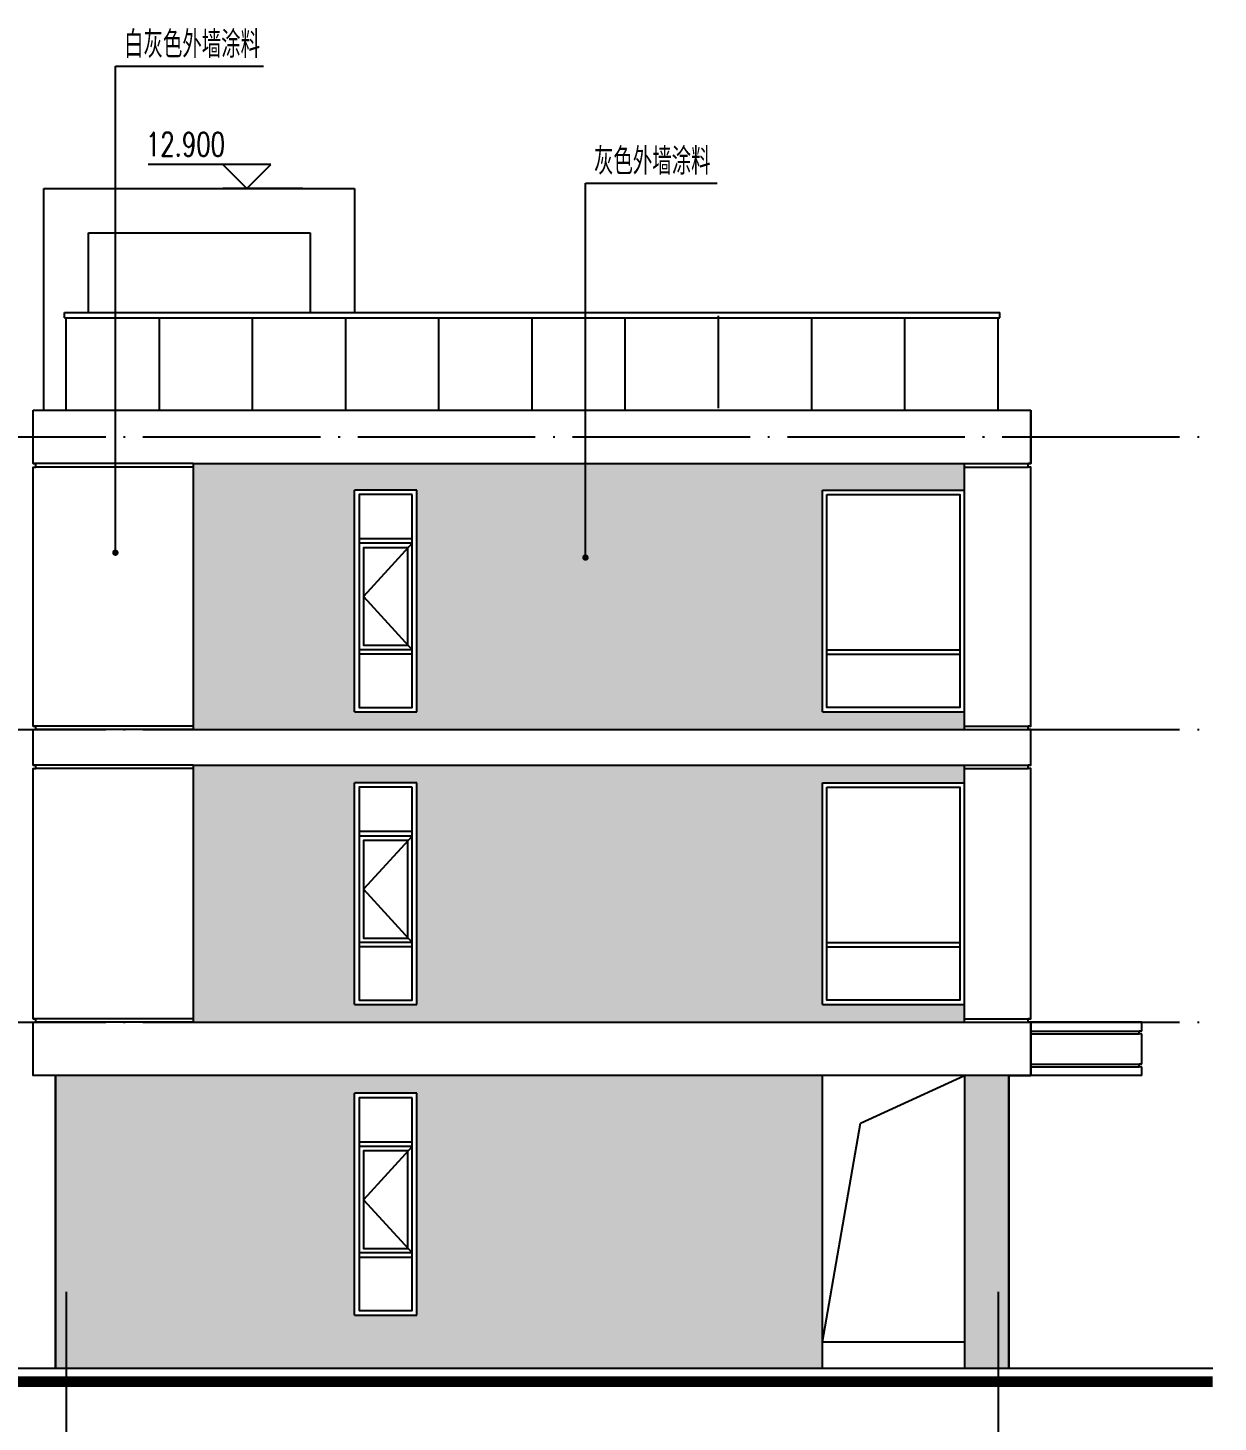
# Model space of a CAD drawing. Extents: x 79570 to 678837, y -1139230 to -612789.
# Drawn here: x 579820 to 593230, y -861013 to -845295 of the extents above; entities that cross this region are included whole.
import ezdxf

# ---------------------------------------------------------------- set-up
doc = ezdxf.new("R2010")
doc.units = 0
doc.header["$LTSCALE"] = 1000
doc.header["$MEASUREMENT"] = 0
doc.linetypes.add('DOTE', pattern=[2.42, 2, -0.2, 0.02, -0.2])
for name, color, linetype in [('5', 5, 'Continuous'), ('A-注-尺寸标注.....ANNO-DIMS', 90, 'Continuous'), ('A-立-填充(灰).....ELEV-PATT-SC45', 252, 'Continuous'), ('A-立-线.25........ELEV-L.25', 141, 'Continuous'), ('A-立-轮廓线.35....ELEV-OUTL.35', 31, 'Continuous'), ('A-立-门窗.........ELEV-DOWD', 146, 'Continuous'), ('A-通-轴线..........COMM-GRID', 27, 'DOTE'), ('DIM_ELEV', 3, 'Continuous'), ('DIM_LEAD', 3, 'Continuous'), ('PUB_TEXT', 7, 'Continuous')]:
    doc.layers.add(name, color=color, linetype=linetype)
doc.styles.add('_TCH_DIM', font='SIMPLEX', dxfattribs={"bigfont": 'GBCBIG'})

msp = doc.modelspace()

# ---------------------------------------------------------------- hatches: boundary and pattern name
at = {"layer": 'A-立-填充(灰).....ELEV-PATT-SC45'}
h = msp.add_hatch(color=251, dxfattribs=at)
h.dxf.hatch_style = 1
h.paths.add_polyline_path([(588771, -850505.8), (590371, -850505.8), (590371, -850205.8), (586101.8, -850205.8), (586101.8, -851248.5, -1), (586101.8, -851284.5, -1), (586101.8, -851248.5), (586101.8, -850205.8), (581681, -850205.8), (581681, -853205.8), (590371, -853205.8), (590371, -853005.8), (588771, -853005.8)])
h.paths.add_polyline_path([(584201, -853005.8), (583501, -853005.8), (583501, -850505.8), (584201, -850505.8)], flags=16)
h.paths.add_polyline_path([(584151, -852955.8), (583551, -852955.8), (583551, -850555.8), (584151, -850555.8)], flags=0)
h.paths.add_polyline_path([(584105.2, -852255.8), (583601, -852255.8), (583601, -851155.8), (584105.1, -851155.8), (584101, -851160.3), (584101, -852251.2)], flags=0)
h.paths.add_polyline_path([(588771, -853805.8), (590371, -853805.8), (590371, -853605.8), (581681, -853605.8), (581681, -856505.8), (590371, -856505.8), (590371, -856305.8), (588771, -856305.8)])
h.paths.add_polyline_path([(584201, -856305.8), (583501, -856305.8), (583501, -853805.8), (584201, -853805.8)], flags=16)
h.paths.add_polyline_path([(584151, -856255.8), (583551, -856255.8), (583551, -853855.8), (584151, -853855.8)], flags=0)
h.paths.add_polyline_path([(584105.1, -855555.8), (583601, -855555.8), (583601, -854455.8), (584105.1, -854455.8), (584101, -854460.4), (584101, -855551.3)], flags=0)
h = msp.add_hatch(color=251, dxfattribs=at)
h.dxf.hatch_style = 1
h.paths.add_polyline_path([(588771, -857105.8), (580131, -857105.8), (580131, -860405.8), (588771, -860405.8)])
h.paths.add_polyline_path([(584201, -859805.8), (583501, -859805.8), (583501, -857305.8), (584201, -857305.8)], flags=16)
h.paths.add_polyline_path([(584151, -859755.8), (583551, -859755.8), (583551, -857355.8), (584151, -857355.8)], flags=0)
h.paths.add_polyline_path([(584105.1, -859055.8), (583601, -859055.8), (583601, -857955.8), (584105.1, -857955.8), (584101, -857960.4), (584101, -859051.3)], flags=0)
h.paths.add_polyline_path([(590871, -857105.8), (590371, -857105.8), (590371, -860405.8), (590871, -860405.8)])

# ---------------------------------------------------------------- linework, layer by layer
at = {"layer": '5', "color": 252, "linetype": 'Continuous'}
for p, q in [((580001, -849605.8), (580001, -847105.8)), ((580001, -847105.8), (583501, -847105.8)), ((583501, -847105.8), (583501, -848505.8)), ((580501, -847605.8), (583001, -847605.8)), ((580501, -848505.8), (580501, -847605.8)), ((583001, -847605.8), (583001, -848505.8))]:
    msp.add_line(p, q, dxfattribs=at)
at = {"layer": '5'}
for p, q in [((581681, -850205.8), (579911, -850205.8)), ((581681, -850245.8), (579911, -850245.8)), ((590371, -850205.8), (591091, -850205.8)), ((590371, -850245.8), (591091, -850245.8)), ((581681, -853165.8), (579911, -853165.8)), ((581681, -853205.8), (579911, -853205.8)), ((590371, -853165.8), (591091, -853165.8)), ((590371, -853205.8), (591091, -853205.8)), ((581681, -853605.8), (579911, -853605.8)), ((581681, -853645.8), (579911, -853645.8)), ((590371, -853605.8), (591091, -853605.8)), ((590371, -853645.8), (591091, -853645.8)), ((581681, -856465.8), (579911, -856465.8)), ((581681, -856505.8), (579911, -856505.8)), ((590371, -856465.8), (591091, -856465.8)), ((590371, -856505.8), (591091, -856505.8)), ((591121, -856605.8), (592341, -856605.8)), ((591121, -856635.8), (592341, -856635.8)), ((591121, -856975.8), (592341, -856975.8)), ((591121, -857005.8), (592341, -857005.8)), ((589201.6, -857643.4), (590371, -857105.8)), ((588771, -860105.8), (589201.6, -857643.4))]:
    msp.add_line(p, q, dxfattribs=at)
at = {"layer": 'A-注-尺寸标注.....ANNO-DIMS'}
for p, q in [((580251, -859544.9), (580251, -861259.4)), ((590751, -859544.9), (590751, -861259.4))]:
    msp.add_line(p, q, dxfattribs=at)
at = {"layer": 'A-立-线.25........ELEV-L.25'}
for p, q in [((579881, -849605.8), (591121, -849605.8)), ((579881, -850205.8), (579881, -849605.8)), ((591121, -849605.8), (591121, -850205.8)), ((579881, -850205.8), (579911, -850205.8)), ((579881, -853165.8), (579881, -850245.8)), ((579881, -850245.8), (579911, -850245.8)), ((579911, -850245.8), (579911, -850205.8)), ((581681, -850205.8), (581681, -853205.8)), ((581681, -850205.8), (590371, -850205.8)), ((590371, -853205.8), (590371, -850205.8)), ((591091, -850245.8), (591091, -850205.8)), ((591121, -850205.8), (591091, -850205.8)), ((591121, -850245.8), (591091, -850245.8)), ((591121, -853165.8), (591121, -850245.8)), ((583501, -853005.8), (583501, -850505.8)), ((584201, -850505.8), (583501, -850505.8)), ((583501, -853005.8), (583501, -850505.8)), ((584201, -850505.8), (583501, -850505.8)), ((584201, -853005.8), (584201, -850505.8)), ((584201, -853005.8), (584201, -850505.8)), ((588771, -853005.8), (588771, -850505.8)), ((588771, -850505.8), (590371, -850505.8)), ((583501, -853005.8), (584201, -853005.8)), ((583501, -853005.8), (584201, -853005.8)), ((588771, -853005.8), (590371, -853005.8)), ((579881, -853165.8), (579911, -853165.8)), ((579881, -853605.8), (579881, -853205.8)), ((579881, -853205.8), (579911, -853205.8)), ((579911, -853205.8), (579911, -853165.8)), ((581681, -853205.8), (590371, -853205.8)), ((591091, -853205.8), (591091, -853165.8)), ((591121, -853165.8), (591091, -853165.8)), ((591121, -853205.8), (591091, -853205.8)), ((591121, -853605.8), (591121, -853205.8)), ((579881, -853605.8), (579911, -853605.8)), ((579881, -856465.8), (579881, -853645.8)), ((579881, -853645.8), (579911, -853645.8)), ((579911, -853645.8), (579911, -853605.8)), ((581681, -853605.8), (581681, -856505.8)), ((581681, -853605.8), (590371, -853605.8)), ((590371, -856505.8), (590371, -853605.8)), ((591091, -853645.8), (591091, -853605.8)), ((591121, -853605.8), (591091, -853605.8)), ((591121, -853645.8), (591091, -853645.8)), ((591121, -856465.8), (591121, -853645.8)), ((583501, -856305.8), (583501, -853805.8)), ((584201, -853805.8), (583501, -853805.8)), ((584201, -856305.8), (584201, -853805.8)), ((588771, -856305.8), (588771, -853805.8)), ((588771, -853805.8), (590371, -853805.8)), ((583501, -856305.8), (584201, -856305.8)), ((588771, -856305.8), (590371, -856305.8)), ((579881, -856465.8), (579911, -856465.8)), ((579881, -857105.8), (579881, -856505.8)), ((579881, -856505.8), (579911, -856505.8)), ((579911, -856505.8), (579911, -856465.8)), ((581681, -856505.8), (590371, -856505.8)), ((591091, -856505.8), (591091, -856465.8)), ((591121, -856465.8), (591091, -856465.8)), ((592371, -856505.8), (591091, -856505.8)), ((591121, -856505.8), (591121, -857105.8)), ((592371, -856605.8), (592371, -856505.8)), ((592371, -856605.8), (592341, -856605.8)), ((592341, -856635.8), (592341, -856605.8)), ((592371, -856635.8), (592341, -856635.8)), ((592371, -856975.8), (592371, -856635.8)), ((592371, -856975.8), (592341, -856975.8)), ((592341, -857005.8), (592341, -856975.8)), ((592371, -857005.8), (592341, -857005.8)), ((592371, -857105.8), (592371, -857005.8)), ((592371, -857105.8), (579881, -857105.8)), ((580131, -857105.8), (580131, -860405.8)), ((588771, -860405.8), (588771, -857105.8)), ((590371, -857105.8), (590371, -860405.8)), ((590871, -857105.8), (590871, -860405.8)), ((583501, -859805.8), (583501, -857305.8)), ((584201, -857305.8), (583501, -857305.8)), ((584201, -859805.8), (584201, -857305.8)), ((583501, -859805.8), (584201, -859805.8)), ((588771, -860105.8), (590371, -860105.8)), ((578251, -860405.8), (593169.8, -860405.8))]:
    msp.add_line(p, q, dxfattribs=at)
at = {"layer": 'A-立-线.25........ELEV-L.25', "const_width": 120}
msp.add_lwpolyline([(593169.8, -860555.8), (578251, -860555.8)], dxfattribs=at)
at = {"layer": 'A-立-轮廓线.35....ELEV-OUTL.35'}
msp.add_line((579881, -849605.8), (591121, -849605.8), dxfattribs=at)
for points in [[(580131, -860405.8), (580131, -857105.8), (579881, -857105.8), (579881, -856505.8), (579911, -856505.8), (579911, -856465.8), (579881, -856465.8), (579881, -853645.8), (579911, -853645.8), (579911, -853605.8), (579881, -853605.8), (579881, -853205.8), (579911, -853205.8), (579911, -853165.8), (579881, -853165.8), (579881, -850245.8), (579911, -850245.8), (579911, -850205.8), (579881, -850205.8), (579881, -849605.8)], [(590871, -860405.8), (590871, -857105.8), (591121, -857105.8), (591121, -856505.8), (591091, -856505.8), (591091, -856465.8), (591121, -856465.8), (591121, -853645.8), (591091, -853645.8), (591091, -853605.8), (591121, -853605.8), (591121, -853205.8), (591091, -853205.8), (591091, -853165.8), (591121, -853165.8), (591121, -850245.8), (591091, -850245.8), (591091, -850205.8), (591121, -850205.8), (591121, -849605.8)]]:
    msp.add_lwpolyline(points, dxfattribs=at)
at = {"layer": 'A-立-门窗.........ELEV-DOWD'}
for p, q in [((580231, -848505.8), (590771, -848505.8)), ((580231, -848565.8), (580231, -848505.8)), ((587601, -849581.9), (587601, -848541.9)), ((590771, -848565.8), (590771, -848505.8)), ((580231, -848565.8), (590771, -848565.8)), ((580251, -849605.8), (580251, -848565.8)), ((581301, -849605.8), (581301, -848565.8)), ((582351, -849605.8), (582351, -848565.8)), ((582351, -849605.8), (582351, -848565.8)), ((583401, -849605.8), (583401, -848565.8)), ((584451, -849605.8), (584451, -848565.8)), ((585501, -849605.8), (585501, -848565.8)), ((586551, -849605.8), (586551, -848565.8)), ((588651, -849605.8), (588651, -848565.8)), ((589701, -849605.8), (589701, -848565.8)), ((590751, -849605.8), (590751, -848565.8)), ((584151, -851055.8), (583551, -851055.8)), ((584151, -851055.8), (583551, -851055.8)), ((584151, -851105.8), (583551, -851105.8)), ((584151, -851105.8), (583551, -851105.8)), ((584151, -852305.8), (583551, -852305.8)), ((584151, -852305.8), (583551, -852305.8)), ((588821, -852305.8), (590321, -852305.8)), ((584151, -852355.8), (583551, -852355.8)), ((584151, -852355.8), (583551, -852355.8)), ((588821, -852355.8), (590321, -852355.8)), ((584151, -854355.8), (583551, -854355.8)), ((584151, -854405.8), (583551, -854405.8)), ((584151, -855605.8), (583551, -855605.8)), ((588821, -855605.8), (590321, -855605.8)), ((584151, -855655.8), (583551, -855655.8)), ((588821, -855655.8), (590321, -855655.8)), ((584151, -857855.8), (583551, -857855.8)), ((584151, -857905.8), (583551, -857905.8)), ((584151, -859105.8), (583551, -859105.8)), ((584151, -859155.8), (583551, -859155.8))]:
    msp.add_line(p, q, dxfattribs=at)
for points in [[(584151, -850555.8), (583551, -850555.8), (583551, -852955.8), (584151, -852955.8)], [(584151, -850555.8), (583551, -850555.8), (583551, -852955.8), (584151, -852955.8)], [(588821, -850555.8), (590321, -850555.8), (590321, -852955.8), (588821, -852955.8)], [(584101, -851155.8), (583601, -851155.8), (583601, -852255.8), (584101, -852255.8)], [(584151, -853855.8), (583551, -853855.8), (583551, -856255.8), (584151, -856255.8)], [(588821, -853855.8), (590321, -853855.8), (590321, -856255.8), (588821, -856255.8)], [(584101, -854455.8), (583601, -854455.8), (583601, -855555.8), (584101, -855555.8)], [(584151, -857355.8), (583551, -857355.8), (583551, -859755.8), (584151, -859755.8)], [(584101, -857955.8), (583601, -857955.8), (583601, -859055.8), (584101, -859055.8)]]:
    msp.add_lwpolyline(points, close=True, dxfattribs=at)
for points in [[(584151, -851105.8), (583601, -851704.8), (584151, -852305.8)], [(584151, -854405.8), (583601, -855005.8), (584151, -855605.8)], [(584151, -857905.8), (583601, -858505.8), (584151, -859105.8)]]:
    msp.add_lwpolyline(points, dxfattribs=at)
at = {"layer": 'A-通-轴线..........COMM-GRID'}
for p, q in [((578696.6, -849905.8), (593176, -849905.8)), ((578696.6, -853205.8), (593176, -853205.8)), ((578696.6, -856505.8), (593176, -856505.8))]:
    msp.add_line(p, q, dxfattribs=at)
at = {"layer": 'DIM_ELEV'}
for p, q in [((582556.7, -846835.8), (581176.6, -846835.8)), ((582286.7, -847105.8), (582016.7, -846835.8)), ((582286.7, -847105.8), (582556.7, -846835.8)), ((582916.7, -847105.8), (582016.7, -847105.8))]:
    msp.add_line(p, q, dxfattribs=at)
at = {"layer": 'DIM_LEAD', "color": 6}
for p, q in [((580805.6, -851211.5), (580805.6, -845728)), ((580805.6, -845728), (582472.8, -845728)), ((586101.8, -851266.5), (586101.8, -847044.5)), ((586101.8, -847044.5), (587586.5, -847044.5))]:
    msp.add_line(p, q, dxfattribs=at)
at = {"layer": 'DIM_LEAD', "color": 6, "const_width": 36}
for points in [[(580805.6, -851229.5, 1), (580805.6, -851193.5, 1)], [(586101.8, -851284.5, 1), (586101.8, -851248.5, 1)]]:
    msp.add_lwpolyline(points, format="xyb", close=True, dxfattribs=at)

# ---------------------------------------------------------------- texts
at = {"layer": 'PUB_TEXT', "style": '_TCH_DIM'}
for s, p in [('白灰色外墙涂料', (580903.9, -845633.5)), ('灰色外墙涂料', (586198.5, -846950))]:
    msp.add_text(s, height=303.83, dxfattribs=at).set_placement(p)
at = {"layer": 'PUB_TEXT', "style": '_TCH_DIM', "width": 0.705882}
msp.add_text('12.900', height=267.75, dxfattribs=at).set_placement((581149.6, -846741.3))

doc.saveas('drawing.dxf')
